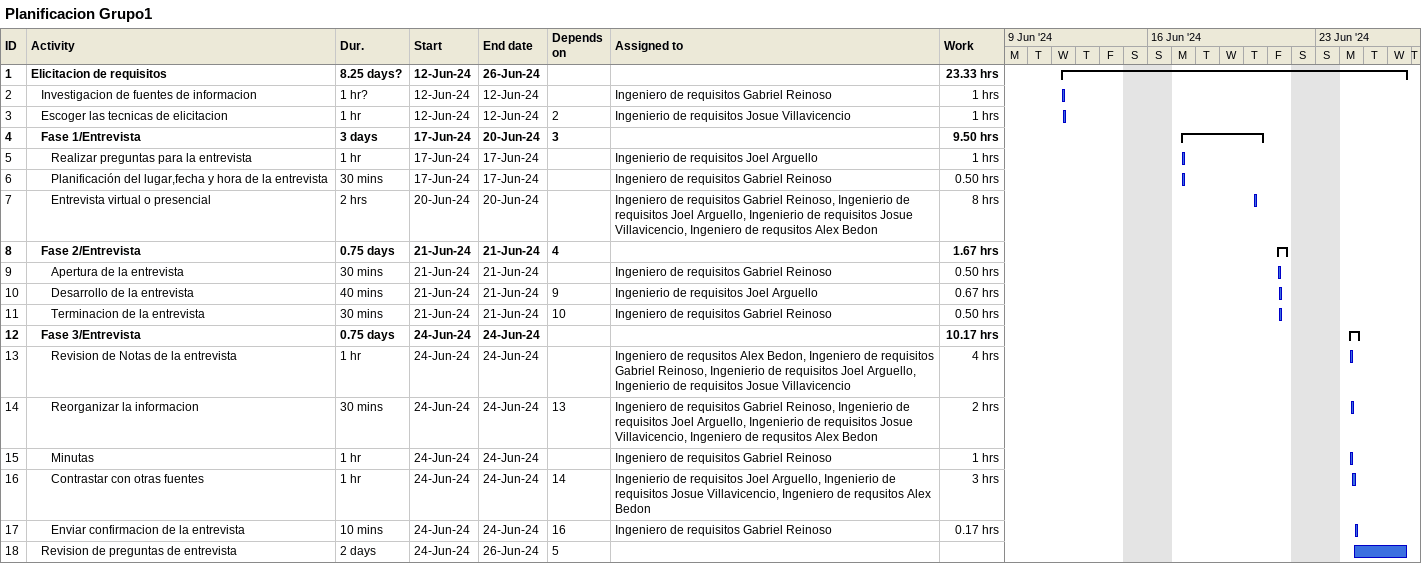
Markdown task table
Planificacion Grupo1

| ID | Level | Task | Duration | Start | Finish | Predecessors | Resources | Work (h) |
|---|---|---|---|---|---|---|---|---|
| 1 | 1 | **Elicitacion de requisitos** | 8.25d? | 2024-06-12 | 2024-06-26 |  |  | 23.33 |
| 2 | 2 | Investigacion de fuentes de informacion | 1h? | 2024-06-12 | 2024-06-12 |  | Ingeniero de requisitos Gabriel Reinoso | 1 |
| 3 | 2 | Escoger las tecnicas de elicitacion | 1h | 2024-06-12 | 2024-06-12 | 2 | Ingenierio de requisitos Josue Villavicencio | 1 |
| 4 | 2 | **Fase 1/Entrevista** | 3d | 2024-06-17 | 2024-06-20 | 3 |  | 9.50 |
| 5 | 3 | Realizar preguntas para la entrevista | 1h | 2024-06-17 | 2024-06-17 |  | Ingenierio de requisitos Joel Arguello | 1 |
| 6 | 3 | Planificación del lugar,fecha y hora de la entrevista | 30min | 2024-06-17 | 2024-06-17 |  | Ingeniero de requisitos Gabriel Reinoso | 0.50 |
| 7 | 3 | Entrevista virtual o presencial | 2h | 2024-06-20 | 2024-06-20 |  | Ingeniero de requisitos Gabriel Reinoso, Ingenierio de requisitos Joel Arguello, Ingenierio de requisitos Josue Villavicencio, Ingeniero de requsitos Alex Bedon | 8 |
| 8 | 2 | **Fase 2/Entrevista** | 0.75d | 2024-06-21 | 2024-06-21 | 4 |  | 1.67 |
| 9 | 3 | Apertura de la entrevista | 30min | 2024-06-21 | 2024-06-21 |  | Ingeniero de requisitos Gabriel Reinoso | 0.50 |
| 10 | 3 | Desarrollo de la entrevista | 40min | 2024-06-21 | 2024-06-21 | 9 | Ingenierio de requisitos Joel Arguello | 0.67 |
| 11 | 3 | Terminacion de la entrevista | 30min | 2024-06-21 | 2024-06-21 | 10 | Ingeniero de requisitos Gabriel Reinoso | 0.50 |
| 12 | 2 | **Fase 3/Entrevista** | 0.75d | 2024-06-24 | 2024-06-24 |  |  | 10.17 |
| 13 | 3 | Revision de Notas de la entrevista | 1h | 2024-06-24 | 2024-06-24 |  | Ingeniero de requsitos Alex Bedon, Ingeniero de requisitos Gabriel Reinoso, Ingenierio de requisitos Joel Arguello, Ingenierio de requisitos Josue Villavicencio | 4 |
| 14 | 3 | Reorganizar la informacion | 30min | 2024-06-24 | 2024-06-24 | 13 | Ingeniero de requisitos Gabriel Reinoso, Ingenierio de requisitos Joel Arguello, Ingenierio de requisitos Josue Villavicencio, Ingeniero de requsitos Alex Bedon | 2 |
| 15 | 3 | Minutas | 1h | 2024-06-24 | 2024-06-24 |  | Ingeniero de requisitos Gabriel Reinoso | 1 |
| 16 | 3 | Contrastar con otras fuentes | 1h | 2024-06-24 | 2024-06-24 | 14 | Ingenierio de requisitos Joel Arguello, Ingenierio de requisitos Josue Villavicencio, Ingeniero de requsitos Alex Bedon | 3 |
| 17 | 3 | Enviar confirmacion de la entrevista | 10min | 2024-06-24 | 2024-06-24 | 16 | Ingeniero de requisitos Gabriel Reinoso | 0.17 |
| 18 | 2 | Revision de preguntas de entrevista | 2d | 2024-06-24 | 2024-06-26 | 5 |  |  |
